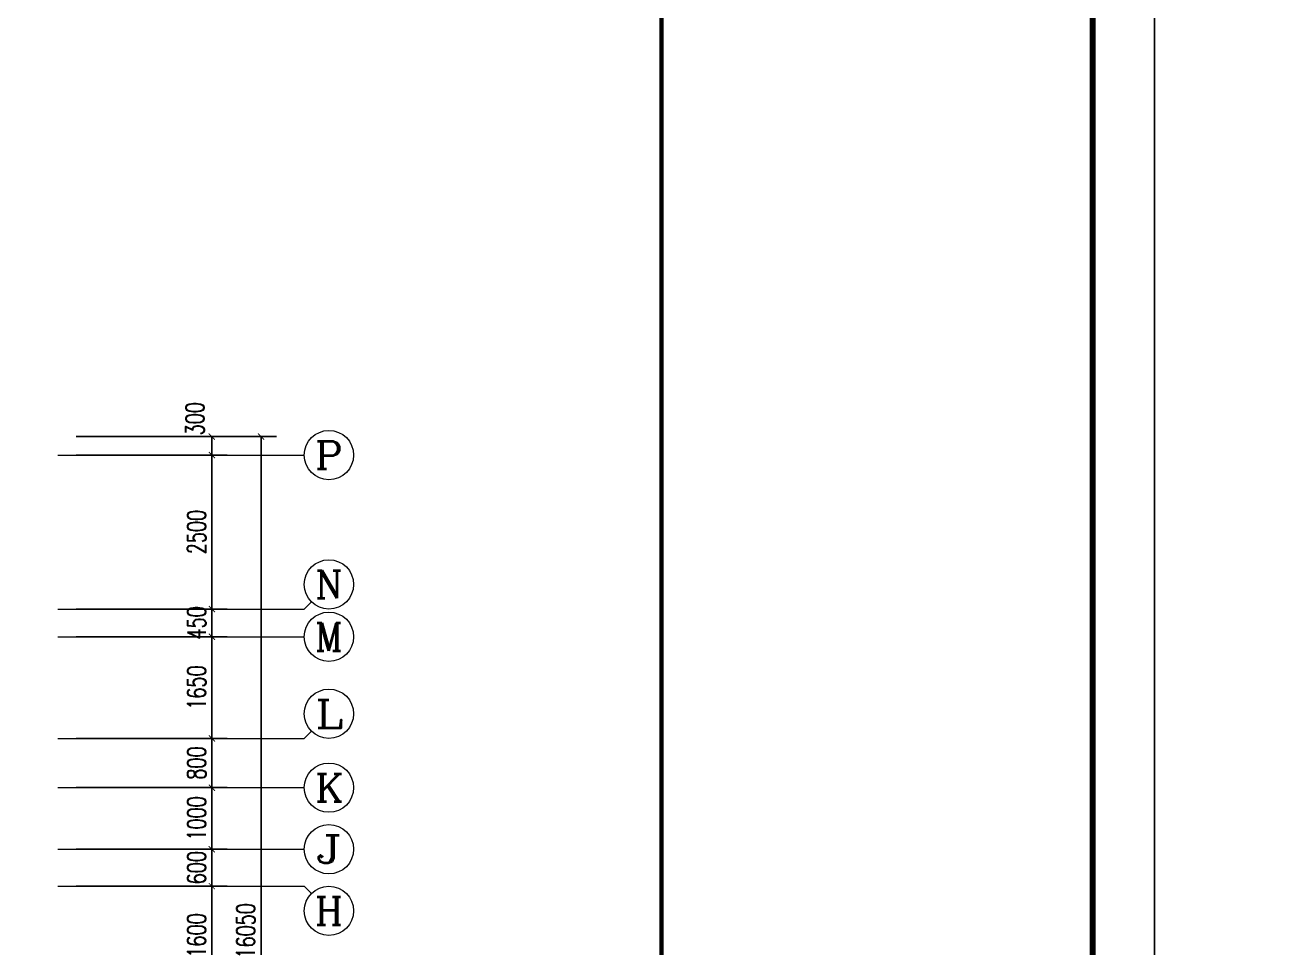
# Model space of a CAD drawing. Extents: x 3753737 to 4713801, y -857380 to 24339.
# Drawn here: x 4520719 to 4541179, y -733834 to -718855 of the extents above; entities that cross this region are included whole.
import ezdxf
from ezdxf.enums import TextEntityAlignment as Align

# ---------------------------------------------------------------- set-up
doc = ezdxf.new("R2010")
doc.units = 0
doc.header["$LTSCALE"] = 1000
doc.header["$MEASUREMENT"] = 0
doc.layers.get('0').update_dxf_attribs({"linetype": 'CONTINUOUS'})
doc.layers.get('Defpoints').update_dxf_attribs({"linetype": 'CONTINUOUS'})
doc.layers.add('!!电气', color=1, linetype='CONTINUOUS')
for name, color, linetype, lineweight in [('AXIS', 114, 'CONTINUOUS', 20), ('AXIS_TEXT', 7, 'CONTINUOUS', 20), ('图框', 147, 'CONTINUOUS', 20)]:
    doc.layers.add(name, color=color, linetype=linetype, lineweight=lineweight)
doc.styles.add('_TCH_AXIS', font='COMPLEX', dxfattribs={"bigfont": 'GBCBIG'})
doc.styles.add('_TCH_DIM_T3', font='SIMPLEX.shx', dxfattribs={"width": 0.705882, "bigfont": 'GBCBIG.shx'})
doc.styles.add('COMPLEX', font='COMPLEX')
doc.dimstyles.new('_TCH_ARCH&&100', dxfattribs={"dimtxt": 297.5, "dimasz": 100, "dimexe": 250, "dimexo": 300, "dimgap": 100, "dimtad": 1, "dimdec": 0, "dimzin": 0, "dimdsep": 46, "dimtxsty": '_TCH_DIM_T3', "dimblk": 'ARCHTICK', "dimcen": 0.09, "dimclrt": 7, "dimazin": 2, "dimtfac": 1, "dimtdec": 0, "dimtix": 1, "dimtmove": 2, "dimatfit": 3, "dimfxl": 1, "dimtolj": 1, "dimtzin": 0, "dimarcsym": 0})

# ---------------------------------------------------------------- blocks, each defined once
blk = doc.blocks.new('_ArchTick')
at = {"color": 0, "linetype": 'ByBlock', "const_width": 0.15}
blk.add_lwpolyline([(-0.5, -0.5), (0.5, 0.5)], dxfattribs=at)
blk = doc.blocks.new('*D648')
at = {"layer": 'AXIS', "color": 0, "lineweight": -2, "transparency": 16777216}
for p, q in [((52300, 15800), (55550, 15800)), ((55300, -250), (55300, 15800)), ((52300, -250), (55550, -250))]:
    blk.add_line(p, q, dxfattribs=at)
at = {"layer": 'Defpoints', "color": 0, "transparency": 16777216}
for p in [(52000, 15800), (55300, 15800), (52000, -250)]:
    blk.add_point(p, dxfattribs=at)
at = {"layer": 'AXIS', "color": 0, "lineweight": -2, "transparency": 16777216, "xscale": 100, "yscale": 100, "zscale": 100}
for p, rotation in [((55300, 15800), 90), ((55300, -250), 270)]:
    blk.add_blockref('_ArchTick', p, dxfattribs=dict(at, rotation=rotation))
at = {"layer": 'AXIS', "color": 7, "transparency": 16777216, "insert": (55051, 7775), "char_height": 297.5, "attachment_point": 5, "rotation": 90, "style": '_TCH_DIM_T3'}
blk.add_mtext('\\A1;16050', dxfattribs=at)
blk = doc.blocks.new('*D656')
at = {"layer": 'AXIS', "color": 0, "lineweight": -2, "transparency": 16777216}
for p, q in [((52300, 8500), (54750, 8500)), ((54500, 6900), (54500, 8500)), ((52300, 6900), (54750, 6900))]:
    blk.add_line(p, q, dxfattribs=at)
at = {"layer": 'Defpoints', "color": 0, "transparency": 16777216}
for p in [(52000, 8500), (54500, 8500), (52000, 6900)]:
    blk.add_point(p, dxfattribs=at)
at = {"layer": 'AXIS', "color": 0, "lineweight": -2, "transparency": 16777216, "xscale": 100, "yscale": 100, "zscale": 100}
for p, rotation in [((54500, 8500), 90), ((54500, 6900), 270)]:
    blk.add_blockref('_ArchTick', p, dxfattribs=dict(at, rotation=rotation))
at = {"layer": 'AXIS', "color": 7, "transparency": 16777216, "insert": (54251, 7700), "char_height": 297.5, "attachment_point": 5, "rotation": 90, "style": '_TCH_DIM_T3'}
blk.add_mtext('\\A1;1600', dxfattribs=at)
blk = doc.blocks.new('*D657')
at = {"layer": 'AXIS', "color": 0, "lineweight": -2, "transparency": 16777216}
for p, q in [((52300, 9100), (54750, 9100)), ((54500, 9100), (54500, 9200)), ((54500, 8500), (54500, 9100)), ((52300, 8500), (54750, 8500)), ((54500, 8500), (54500, 8400))]:
    blk.add_line(p, q, dxfattribs=at)
at = {"layer": 'Defpoints', "color": 0, "transparency": 16777216}
for p in [(52000, 9100), (54500, 9100), (52000, 8500)]:
    blk.add_point(p, dxfattribs=at)
at = {"layer": 'AXIS', "color": 0, "lineweight": -2, "transparency": 16777216, "xscale": 100, "yscale": 100, "zscale": 100}
for p, rotation in [((54500, 9100), 270), ((54500, 8500), 90)]:
    blk.add_blockref('_ArchTick', p, dxfattribs=dict(at, rotation=rotation))
at = {"layer": 'AXIS', "color": 7, "transparency": 16777216, "insert": (54251, 8800), "char_height": 297.5, "attachment_point": 5, "rotation": 90, "style": '_TCH_DIM_T3'}
blk.add_mtext('\\A1;600', dxfattribs=at)
blk = doc.blocks.new('*D658')
at = {"layer": 'AXIS', "color": 0, "lineweight": -2, "transparency": 16777216}
for p, q in [((52300, 10100), (54750, 10100)), ((54500, 9100), (54500, 10100)), ((52300, 9100), (54750, 9100))]:
    blk.add_line(p, q, dxfattribs=at)
at = {"layer": 'Defpoints', "color": 0, "transparency": 16777216}
for p in [(52000, 10100), (54500, 10100), (52000, 9100)]:
    blk.add_point(p, dxfattribs=at)
at = {"layer": 'AXIS', "color": 0, "lineweight": -2, "transparency": 16777216, "xscale": 100, "yscale": 100, "zscale": 100}
for p, rotation in [((54500, 10100), 90), ((54500, 9100), 270)]:
    blk.add_blockref('_ArchTick', p, dxfattribs=dict(at, rotation=rotation))
at = {"layer": 'AXIS', "color": 7, "transparency": 16777216, "insert": (54251, 9600), "char_height": 297.5, "attachment_point": 5, "rotation": 90, "style": '_TCH_DIM_T3'}
blk.add_mtext('\\A1;1000', dxfattribs=at)
blk = doc.blocks.new('*D659')
at = {"layer": 'AXIS', "color": 0, "lineweight": -2, "transparency": 16777216}
for p, q in [((52300, 10900), (54750, 10900)), ((54500, 10100), (54500, 10900)), ((52300, 10100), (54750, 10100))]:
    blk.add_line(p, q, dxfattribs=at)
at = {"layer": 'Defpoints', "color": 0, "transparency": 16777216}
for p in [(52000, 10900), (54500, 10900), (52000, 10100)]:
    blk.add_point(p, dxfattribs=at)
at = {"layer": 'AXIS', "color": 0, "lineweight": -2, "transparency": 16777216, "xscale": 100, "yscale": 100, "zscale": 100}
for p, rotation in [((54500, 10900), 90), ((54500, 10100), 270)]:
    blk.add_blockref('_ArchTick', p, dxfattribs=dict(at, rotation=rotation))
at = {"layer": 'AXIS', "color": 7, "transparency": 16777216, "insert": (54251, 10500), "char_height": 297.5, "attachment_point": 5, "rotation": 90, "style": '_TCH_DIM_T3'}
blk.add_mtext('\\A1;800', dxfattribs=at)
blk = doc.blocks.new('*D660')
at = {"layer": 'AXIS', "color": 0, "lineweight": -2, "transparency": 16777216}
for p, q in [((52300, 12550), (54750, 12550)), ((54500, 10900), (54500, 12550)), ((52300, 10900), (54750, 10900))]:
    blk.add_line(p, q, dxfattribs=at)
at = {"layer": 'Defpoints', "color": 0, "transparency": 16777216}
for p in [(52000, 12550), (54500, 12550), (52000, 10900)]:
    blk.add_point(p, dxfattribs=at)
at = {"layer": 'AXIS', "color": 0, "lineweight": -2, "transparency": 16777216, "xscale": 100, "yscale": 100, "zscale": 100}
for p, rotation in [((54500, 12550), 90), ((54500, 10900), 270)]:
    blk.add_blockref('_ArchTick', p, dxfattribs=dict(at, rotation=rotation))
at = {"layer": 'AXIS', "color": 7, "transparency": 16777216, "insert": (54251, 11725), "char_height": 297.5, "attachment_point": 5, "rotation": 90, "style": '_TCH_DIM_T3'}
blk.add_mtext('\\A1;1650', dxfattribs=at)
blk = doc.blocks.new('*D661')
at = {"layer": 'AXIS', "color": 0, "lineweight": -2, "transparency": 16777216}
for p, q in [((54500, 13000), (54500, 13100)), ((52300, 13000), (54750, 13000)), ((54500, 12550), (54500, 13000)), ((52300, 12550), (54750, 12550)), ((54500, 12550), (54500, 12450))]:
    blk.add_line(p, q, dxfattribs=at)
at = {"layer": 'Defpoints', "color": 0, "transparency": 16777216}
for p in [(52000, 13000), (54500, 13000), (52000, 12550)]:
    blk.add_point(p, dxfattribs=at)
at = {"layer": 'AXIS', "color": 0, "lineweight": -2, "transparency": 16777216, "xscale": 100, "yscale": 100, "zscale": 100}
for p, rotation in [((54500, 13000), 270), ((54500, 12550), 90)]:
    blk.add_blockref('_ArchTick', p, dxfattribs=dict(at, rotation=rotation))
at = {"layer": 'AXIS', "color": 7, "transparency": 16777216, "insert": (54251, 12775), "char_height": 297.5, "attachment_point": 5, "rotation": 90, "style": '_TCH_DIM_T3'}
blk.add_mtext('\\A1;450', dxfattribs=at)
blk = doc.blocks.new('*D662')
at = {"layer": 'AXIS', "color": 0, "lineweight": -2, "transparency": 16777216}
for p, q in [((52300, 15500), (54750, 15500)), ((54500, 13000), (54500, 15500)), ((52300, 13000), (54750, 13000))]:
    blk.add_line(p, q, dxfattribs=at)
at = {"layer": 'Defpoints', "color": 0, "transparency": 16777216}
for p in [(52000, 15500), (54500, 15500), (52000, 13000)]:
    blk.add_point(p, dxfattribs=at)
at = {"layer": 'AXIS', "color": 0, "lineweight": -2, "transparency": 16777216, "xscale": 100, "yscale": 100, "zscale": 100}
for p, rotation in [((54500, 15500), 90), ((54500, 13000), 270)]:
    blk.add_blockref('_ArchTick', p, dxfattribs=dict(at, rotation=rotation))
at = {"layer": 'AXIS', "color": 7, "transparency": 16777216, "insert": (54251, 14250), "char_height": 297.5, "attachment_point": 5, "rotation": 90, "style": '_TCH_DIM_T3'}
blk.add_mtext('\\A1;2500', dxfattribs=at)
blk = doc.blocks.new('*D663')
at = {"layer": 'AXIS', "color": 0, "lineweight": -2, "transparency": 16777216}
for p, q in [((52300, 15800), (54750, 15800)), ((54500, 15500), (54500, 15800)), ((52300, 15500), (54750, 15500))]:
    blk.add_line(p, q, dxfattribs=at)
at = {"layer": 'Defpoints', "color": 0, "transparency": 16777216}
for p in [(52000, 15800), (54500, 15800), (52000, 15500)]:
    blk.add_point(p, dxfattribs=at)
at = {"layer": 'AXIS', "color": 0, "lineweight": -2, "transparency": 16777216, "xscale": 100, "yscale": 100, "zscale": 100}
for p, rotation in [((54500, 15800), 90), ((54500, 15500), 270)]:
    blk.add_blockref('_ArchTick', p, dxfattribs=dict(at, rotation=rotation))
at = {"layer": 'AXIS', "color": 7, "transparency": 16777216, "insert": (54225, 16089), "char_height": 297.5, "attachment_point": 5, "rotation": 90, "style": '_TCH_DIM_T3'}
blk.add_mtext('\\A1;300', dxfattribs=at)
blk = doc.blocks.new('_AXISO')
blk.add_circle((0, 0), 0.5)
at = {"layer": 'AXIS_TEXT', "style": 'COMPLEX', "width": 1.041667}
blk.add_attdef('A', text='', height=0.56, dxfattribs=at).set_placement((-0.25, -0.28), (0.25, -0.28), align=Align.FIT)
blk = doc.blocks.new('A$C40947EF6')
at = {"layer": '图框', "const_width": 70}
blk.add_lwpolyline([(0, -700), (0, 56700)], dxfattribs=at)
blk = doc.blocks.new('A$C5F341E43')
at = {"layer": 'AXIS'}
for p, q in [((52000, 15500), (56000, 15500)), ((56117.2, 13117.2), (56000, 13000)), ((52000, 13000), (56000, 13000)), ((52000, 12550), (56000, 12550)), ((52000, 10900), (56000, 10900)), ((56117.2, 11017.2), (56000, 10900)), ((52000, 10100), (56000, 10100)), ((52000, 9100), (56000, 9100)), ((52000, 8500.3), (56000, 8500.3)), ((56117.2, 8383.1), (56000, 8500.3))]:
    blk.add_line(p, q, dxfattribs=at)
ref = blk.add_blockref('_AXISO', (56400, 15500), dxfattribs=dict(at, xscale=800, yscale=800, zscale=800))
ref.add_attrib('A', 'P', dxfattribs={"layer": 'AXIS_TEXT', "height": 452.5, "style": '_TCH_AXIS', "width": 1.235294}).set_placement((56173.7, 15273.7), (56626.3, 15273.7), align=Align.FIT)
ref = blk.add_blockref('_AXISO', (56400, 13400), dxfattribs=dict(at, xscale=800, yscale=800, zscale=800))
ref.add_attrib('A', 'N', dxfattribs={"layer": 'AXIS_TEXT', "height": 452.5, "style": '_TCH_AXIS', "width": 1.105263}).set_placement((56173.7, 13173.7), (56626.3, 13173.7), align=Align.FIT)
ref = blk.add_blockref('_AXISO', (56400, 12550), dxfattribs=dict(at, xscale=800, yscale=800, zscale=800))
ref.add_attrib('A', 'M', dxfattribs={"layer": 'AXIS_TEXT', "height": 452.5, "style": '_TCH_AXIS'}).set_placement((56173.7, 12323.7), (56626.3, 12323.7), align=Align.FIT)
ref = blk.add_blockref('_AXISO', (56400, 11300), dxfattribs=dict(at, xscale=800, yscale=800, zscale=800))
ref.add_attrib('A', 'L', dxfattribs={"layer": 'AXIS_TEXT', "height": 452.5, "style": '_TCH_AXIS', "width": 1.4}).set_placement((56173.7, 11073.7), (56626.3, 11073.7), align=Align.FIT)
ref = blk.add_blockref('_AXISO', (56400, 10100), dxfattribs=dict(at, xscale=800, yscale=800, zscale=800))
ref.add_attrib('A', 'K', dxfattribs={"layer": 'AXIS_TEXT', "height": 452.5, "style": '_TCH_AXIS', "width": 1.105263}).set_placement((56173.7, 9873.7), (56626.3, 9873.7), align=Align.FIT)
ref = blk.add_blockref('_AXISO', (56400, 9100), dxfattribs=dict(at, xscale=800, yscale=800, zscale=800))
ref.add_attrib('A', 'J', dxfattribs={"layer": 'AXIS_TEXT', "height": 452.5, "style": '_TCH_AXIS', "width": 1.909091}).set_placement((56173.7, 8873.7), (56626.3, 8873.7), align=Align.FIT)
ref = blk.add_blockref('_AXISO', (56400, 8100.3), dxfattribs=dict(at, xscale=800, yscale=800, zscale=800))
ref.add_attrib('A', 'H', dxfattribs={"layer": 'AXIS_TEXT', "height": 452.5, "style": '_TCH_AXIS', "width": 1.05}).set_placement((56173.7, 7874), (56626.3, 7874), align=Align.FIT)
dim = blk.add_linear_dim(base=(54500, 15800), p1=(52000, 15500), p2=(52000, 15800), angle=90, text='300', dimstyle='_TCH_ARCH&&100', dxfattribs=at)
dim.commit()
dim.dimension.update_dxf_attribs({"geometry": '*D663', "text_midpoint": (54225, 16089), "dimtype": 129})
for p1, p2, distance, text, picture, middle in [((52000, -250), (52000, 15800), -3300, '16050', '*D648', (55051.2, 7775)), ((52000, 13000), (52000, 15500), -2500, '2500', '*D662', (54251.2, 14250)), ((52000, 12550), (52000, 13000), -2500, '450', '*D661', (54251.2, 12775)), ((52000, 10900), (52000, 12550), -2500, '1650', '*D660', (54251.2, 11725)), ((52000, 10100), (52000, 10900), -2500, '800', '*D659', (54251.2, 10500)), ((52000, 9100), (52000, 10100), -2500, '1000', '*D658', (54251.2, 9600)), ((52000, 8500.3), (52000, 9100), -2500, '600', '*D657', (54251.2, 8800.1)), ((52000, 6900), (52000, 8500.3), -2500, '1600', '*D656', (54251.2, 7700.1))]:
    dim = blk.add_aligned_dim(p1=p1, p2=p2, distance=distance, text=text, dimstyle='_TCH_ARCH&&100', dxfattribs=at)
    dim.commit()
    dim.dimension.update_dxf_attribs({"geometry": picture, "text_midpoint": middle})

msp = doc.modelspace()

# ---------------------------------------------------------------- linework, layer by layer
at = {"layer": '图框'}
for points in [[(4454946.2, -688977.2), (4539046.2, -688977.2), (4539046.2, -748377.2), (4454946.2, -748377.2)], [(4454946.2, -688977.2), (4539046.2, -688977.2), (4539046.2, -748377.2), (4454946.2, -748377.2)], [(4539046.2, -688977.2), (4623146.2, -688977.2), (4623146.2, -748377.2), (4539046.2, -748377.2)]]:
    msp.add_lwpolyline(points, close=True, dxfattribs=at)
at = {"layer": '图框', "const_width": 100}
msp.add_lwpolyline([(4538046.2, -747377.2), (4538046.2, -689977.2), (4457446.2, -689977.2), (4457446.2, -747377.2)], close=True, dxfattribs=at)

# ---------------------------------------------------------------- block references
at = {"layer": '!!电气'}
for name, p in [('A$C40947EF6', (4531046.2, -746676.8)), ('A$C5F341E43', (4469248.6, -741333.8))]:
    msp.add_blockref(name, p, dxfattribs=at)

doc.saveas('drawing.dxf')
